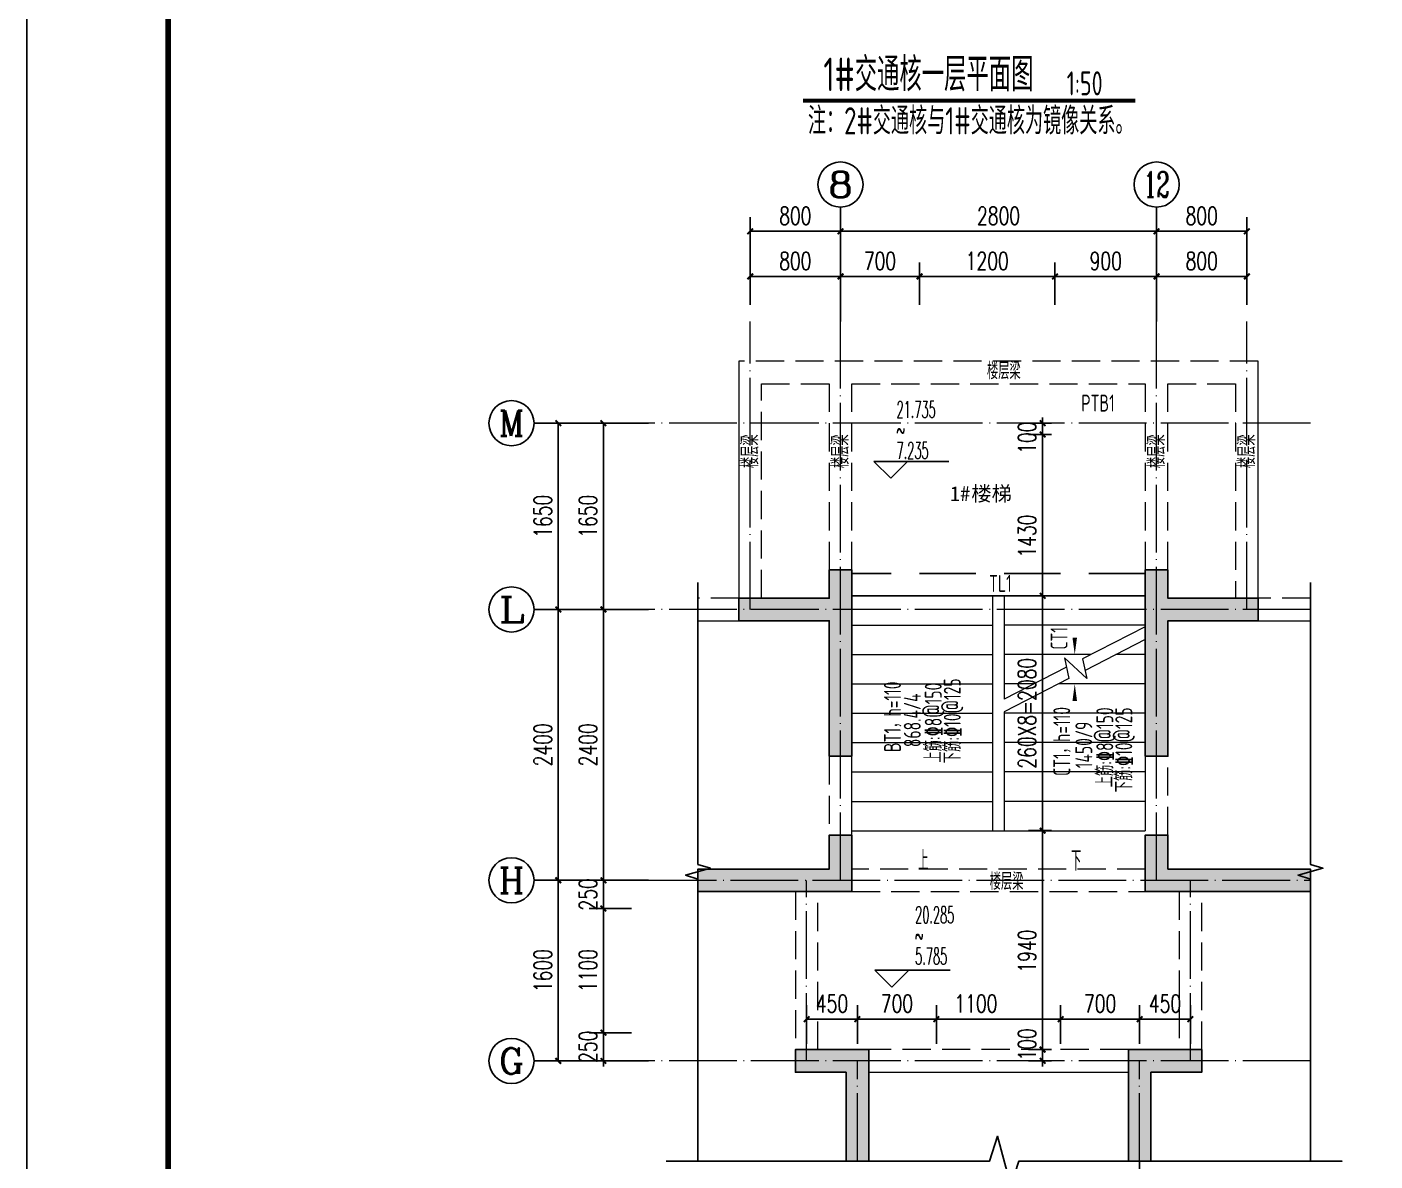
# Model space of a CAD drawing. Extents: x -1712635 to -854203, y -534641 to -21985.
# Drawn here: x -1029288 to -1017346, y -124068 to -114021 of the extents above; entities that cross this region are included whole.
import ezdxf
from ezdxf.enums import TextEntityAlignment as Align

# ---------------------------------------------------------------- set-up
doc = ezdxf.new("R2010")
doc.units = 0
doc.header["$LTSCALE"] = 1000
for name, pattern in [('DASH', [0.35, 0.25, -0.1]), ('DASHED', [0.75, 0.5, -0.25]), ('DOTE', [2.42, 2, -0.2, 0.02, -0.2])]:
    doc.linetypes.add(name, pattern=pattern)
doc.layers.get('0').update_dxf_attribs({"linetype": 'CONTINUOUS'})
doc.layers.get('Defpoints').update_dxf_attribs({"linetype": 'CONTINUOUS'})
for name, color, linetype in [('-TK', 7, 'CONTINUOUS'), ('A-AXIS_TEXT', 7, 'CONTINUOUS'), ('AXIS', 3, 'CONTINUOUS'), ('DIM_ELEV', 3, 'CONTINUOUS'), ('DIM_SYMB', 3, 'CONTINUOUS'), ('PUB_DIM', 3, 'CONTINUOUS'), ('PUB_TEXT', 2, 'CONTINUOUS'), ('S-L主梁线', 4, 'DASH'), ('S-Q墙填充', 252, 'CONTINUOUS'), ('S-Q墙实线', 6, 'CONTINUOUS'), ('S-梁', 4, 'DASHED'), ('S-梁实线', 4, 'CONTINUOUS'), ('TEXT', 2, 'CONTINUOUS'), ('THIN', 7, 'CONTINUOUS'), ('尺寸标注', 86, 'CONTINUOUS')]:
    doc.layers.add(name, color=color, linetype=linetype)
for name, color, linetype, lineweight in [('AXIS_TEXT', 7, 'CONTINUOUS', 20), ('DOTE', 19, 'DOTE', 9), ('STAIR', 2, 'CONTINUOUS', 18)]:
    doc.layers.add(name, color=color, linetype=linetype, lineweight=lineweight)
doc.styles.add('_TCH_AXIS', font='COMPLEX', dxfattribs={"bigfont": 'GBCBIG'})
doc.styles.add('_TCH_DIM', font='SIMPLEX.shx', dxfattribs={"width": 0.7, "bigfont": 'GBCBIG.shx'})
doc.styles.add('_TCH_DIM_T3', font='SIMPLEX', dxfattribs={"width": 0.705882, "bigfont": 'GBCBIG'})
doc.styles.add('COMPLEX', font='COMPLEX')
doc.styles.add('TSSD_REIN', font='tssdeng.shx', dxfattribs={"width": 0.7, "height": 300, "bigfont": 'tssdchn.shx'})
doc.styles.add('黑体', font='simhei.ttf')
doc.dimstyles.new('_TCH_ARCH&&50', dxfattribs={"dimtxt": 157.5, "dimasz": 50, "dimexe": 125, "dimexo": 150, "dimgap": 58.75, "dimtad": 1, "dimdec": 0, "dimzin": 0, "dimdsep": 46, "dimtxsty": '_TCH_DIM_T3', "dimblk": 'ARCHTICK', "dimcen": 0.09, "dimclrt": 7, "dimazin": 0, "dimtfac": 1, "dimtdec": 0, "dimtix": 1, "dimtmove": 2, "dimatfit": 3, "dimldrblk": 'ARCHTICK', "dimfxl": 0, "dimtolj": 1, "dimtzin": 0, "dimarcsym": 0})

# ---------------------------------------------------------------- blocks, each defined once
blk = doc.blocks.new('A1')
blk.add_lwpolyline([(0, 59400), (0, 0), (84100, 0), (84100, 59400)], close=True)
at = {"const_width": 100}
blk.add_lwpolyline([(2500, 58400), (2500, 1000), (83100, 1000), (83100, 58400)], close=True, dxfattribs=at)
blk = doc.blocks.new('_AXISO')
blk.add_circle((0, 0), 0.5)
at = {"layer": 'A-AXIS_TEXT', "style": 'COMPLEX', "width": 1.041667}
blk.add_attdef('A', text='', height=0.56, dxfattribs=at).set_placement((-0.25, -0.28), (0.25, -0.28), align=Align.FIT)
blk = doc.blocks.new('_ArchTick')
at = {"color": 0, "const_width": 0.35}
blk.add_lwpolyline([(-0.5, -0.5), (0.5, 0.5)], dxfattribs=at)
blk = doc.blocks.new('*D1234')
at = {"layer": 'Defpoints', "color": 0}
for p in [(-1022081, -116231), (-1022881, -116631), (-1022081, -116631)]:
    blk.add_point(p, dxfattribs=at)
at = {"layer": '尺寸标注', "color": 0, "lineweight": -2}
for p, q in [((-1022881, -116481), (-1022881, -116106)), ((-1022081, -116481), (-1022081, -116106)), ((-1022881, -116231), (-1022081, -116231))]:
    blk.add_line(p, q, dxfattribs=at)
at = {"layer": '尺寸标注', "color": 0, "lineweight": -2, "xscale": 50, "yscale": 50, "zscale": 50, "rotation": 180}
blk.add_blockref('_ArchTick', (-1022881, -116231), dxfattribs=at)
at = {"layer": '尺寸标注', "color": 0, "lineweight": -2, "xscale": 50, "yscale": 50, "zscale": 50}
blk.add_blockref('_ArchTick', (-1022081, -116231), dxfattribs=at)
at = {"layer": '尺寸标注', "color": 7, "insert": (-1022481, -116094), "char_height": 157.5, "attachment_point": 5, "style": '_TCH_DIM_T3'}
blk.add_mtext('\\A1;800', dxfattribs=at)
blk = doc.blocks.new('*D1235')
at = {"layer": 'Defpoints', "color": 0}
for p in [(-1021381, -116231), (-1022081, -116631), (-1021381, -116631)]:
    blk.add_point(p, dxfattribs=at)
at = {"layer": '尺寸标注', "color": 0, "lineweight": -2}
for p, q in [((-1022081, -116481), (-1022081, -116106)), ((-1021381, -116481), (-1021381, -116106)), ((-1022081, -116231), (-1021381, -116231))]:
    blk.add_line(p, q, dxfattribs=at)
at = {"layer": '尺寸标注', "color": 0, "lineweight": -2, "xscale": 50, "yscale": 50, "zscale": 50, "rotation": 180}
blk.add_blockref('_ArchTick', (-1022081, -116231), dxfattribs=at)
at = {"layer": '尺寸标注', "color": 0, "lineweight": -2, "xscale": 50, "yscale": 50, "zscale": 50}
blk.add_blockref('_ArchTick', (-1021381, -116231), dxfattribs=at)
at = {"layer": '尺寸标注', "color": 7, "insert": (-1021731, -116094), "char_height": 157.5, "attachment_point": 5, "style": '_TCH_DIM_T3'}
blk.add_mtext('\\A1;700', dxfattribs=at)
blk = doc.blocks.new('*D1236')
at = {"layer": 'Defpoints', "color": 0}
for p in [(-1020181, -116231), (-1021381, -116631), (-1020181, -116631)]:
    blk.add_point(p, dxfattribs=at)
at = {"layer": '尺寸标注', "color": 0, "lineweight": -2}
for p, q in [((-1021381, -116481), (-1021381, -116106)), ((-1020181, -116481), (-1020181, -116106)), ((-1021381, -116231), (-1020181, -116231))]:
    blk.add_line(p, q, dxfattribs=at)
at = {"layer": '尺寸标注', "color": 0, "lineweight": -2, "xscale": 50, "yscale": 50, "zscale": 50, "rotation": 180}
blk.add_blockref('_ArchTick', (-1021381, -116231), dxfattribs=at)
at = {"layer": '尺寸标注', "color": 0, "lineweight": -2, "xscale": 50, "yscale": 50, "zscale": 50}
blk.add_blockref('_ArchTick', (-1020181, -116231), dxfattribs=at)
at = {"layer": '尺寸标注', "color": 7, "insert": (-1020781, -116094), "char_height": 157.5, "attachment_point": 5, "style": '_TCH_DIM_T3'}
blk.add_mtext('\\A1;1200', dxfattribs=at)
blk = doc.blocks.new('*D1237')
at = {"layer": 'Defpoints', "color": 0}
for p in [(-1019281, -116231), (-1020181, -116631), (-1019281, -116631)]:
    blk.add_point(p, dxfattribs=at)
at = {"layer": '尺寸标注', "color": 0, "lineweight": -2}
for p, q in [((-1020181, -116481), (-1020181, -116106)), ((-1019281, -116481), (-1019281, -116106)), ((-1020181, -116231), (-1019281, -116231))]:
    blk.add_line(p, q, dxfattribs=at)
at = {"layer": '尺寸标注', "color": 0, "lineweight": -2, "xscale": 50, "yscale": 50, "zscale": 50, "rotation": 180}
blk.add_blockref('_ArchTick', (-1020181, -116231), dxfattribs=at)
at = {"layer": '尺寸标注', "color": 0, "lineweight": -2, "xscale": 50, "yscale": 50, "zscale": 50}
blk.add_blockref('_ArchTick', (-1019281, -116231), dxfattribs=at)
at = {"layer": '尺寸标注', "color": 7, "insert": (-1019731, -116094), "char_height": 157.5, "attachment_point": 5, "style": '_TCH_DIM_T3'}
blk.add_mtext('\\A1;900', dxfattribs=at)
blk = doc.blocks.new('*D1238')
at = {"layer": 'Defpoints', "color": 0}
for p in [(-1018481, -116231), (-1019281, -116631), (-1018481, -116631)]:
    blk.add_point(p, dxfattribs=at)
at = {"layer": '尺寸标注', "color": 0, "lineweight": -2}
for p, q in [((-1019281, -116481), (-1019281, -116106)), ((-1018481, -116481), (-1018481, -116106)), ((-1019281, -116231), (-1018481, -116231))]:
    blk.add_line(p, q, dxfattribs=at)
at = {"layer": '尺寸标注', "color": 0, "lineweight": -2, "xscale": 50, "yscale": 50, "zscale": 50, "rotation": 180}
blk.add_blockref('_ArchTick', (-1019281, -116231), dxfattribs=at)
at = {"layer": '尺寸标注', "color": 0, "lineweight": -2, "xscale": 50, "yscale": 50, "zscale": 50}
blk.add_blockref('_ArchTick', (-1018481, -116231), dxfattribs=at)
at = {"layer": '尺寸标注', "color": 7, "insert": (-1018881, -116094), "char_height": 157.5, "attachment_point": 5, "style": '_TCH_DIM_T3'}
blk.add_mtext('\\A1;800', dxfattribs=at)
blk = doc.blocks.new('*D1239')
at = {"layer": 'Defpoints', "color": 0}
for p in [(-1021931, -122811), (-1022381, -123181), (-1021931, -123181)]:
    blk.add_point(p, dxfattribs=at)
at = {"layer": 'PUB_DIM', "color": 0, "lineweight": -2}
for p, q in [((-1022381, -123031), (-1022381, -122686)), ((-1021931, -123031), (-1021931, -122686)), ((-1022381, -122811), (-1021931, -122811))]:
    blk.add_line(p, q, dxfattribs=at)
at = {"layer": 'PUB_DIM', "color": 0, "lineweight": -2, "xscale": 50, "yscale": 50, "zscale": 50, "rotation": 180}
blk.add_blockref('_ArchTick', (-1022381, -122811), dxfattribs=at)
at = {"layer": 'PUB_DIM', "color": 0, "lineweight": -2, "xscale": 50, "yscale": 50, "zscale": 50}
blk.add_blockref('_ArchTick', (-1021931, -122811), dxfattribs=at)
at = {"layer": 'PUB_DIM', "color": 7, "insert": (-1022156, -122673), "char_height": 157.5, "attachment_point": 5, "style": '_TCH_DIM_T3'}
blk.add_mtext('\\A1;450', dxfattribs=at)
blk = doc.blocks.new('*D1240')
at = {"layer": 'Defpoints', "color": 0}
for p in [(-1021231, -122811), (-1021931, -123181), (-1021231, -123181)]:
    blk.add_point(p, dxfattribs=at)
at = {"layer": 'PUB_DIM', "color": 0, "lineweight": -2}
for p, q in [((-1021931, -123031), (-1021931, -122686)), ((-1021231, -123031), (-1021231, -122686)), ((-1021931, -122811), (-1021231, -122811))]:
    blk.add_line(p, q, dxfattribs=at)
at = {"layer": 'PUB_DIM', "color": 0, "lineweight": -2, "xscale": 50, "yscale": 50, "zscale": 50, "rotation": 180}
blk.add_blockref('_ArchTick', (-1021931, -122811), dxfattribs=at)
at = {"layer": 'PUB_DIM', "color": 0, "lineweight": -2, "xscale": 50, "yscale": 50, "zscale": 50}
blk.add_blockref('_ArchTick', (-1021231, -122811), dxfattribs=at)
at = {"layer": 'PUB_DIM', "color": 7, "insert": (-1021581, -122673), "char_height": 157.5, "attachment_point": 5, "style": '_TCH_DIM_T3'}
blk.add_mtext('\\A1;700', dxfattribs=at)
blk = doc.blocks.new('*D1241')
at = {"layer": 'Defpoints', "color": 0}
for p in [(-1020131, -122811), (-1021231, -123181), (-1020131, -123181)]:
    blk.add_point(p, dxfattribs=at)
at = {"layer": 'PUB_DIM', "color": 0, "lineweight": -2}
for p, q in [((-1021231, -123031), (-1021231, -122686)), ((-1020131, -123031), (-1020131, -122686)), ((-1021231, -122811), (-1020131, -122811))]:
    blk.add_line(p, q, dxfattribs=at)
at = {"layer": 'PUB_DIM', "color": 0, "lineweight": -2, "xscale": 50, "yscale": 50, "zscale": 50, "rotation": 180}
blk.add_blockref('_ArchTick', (-1021231, -122811), dxfattribs=at)
at = {"layer": 'PUB_DIM', "color": 0, "lineweight": -2, "xscale": 50, "yscale": 50, "zscale": 50}
blk.add_blockref('_ArchTick', (-1020131, -122811), dxfattribs=at)
at = {"layer": 'PUB_DIM', "color": 7, "insert": (-1020881, -122673), "char_height": 157.5, "attachment_point": 5, "style": '_TCH_DIM_T3'}
blk.add_mtext('\\A1;1100', dxfattribs=at)
blk = doc.blocks.new('*D1242')
at = {"layer": 'Defpoints', "color": 0}
for p in [(-1019431, -122811), (-1020131, -123181), (-1019431, -123181)]:
    blk.add_point(p, dxfattribs=at)
at = {"layer": 'PUB_DIM', "color": 0, "lineweight": -2}
for p, q in [((-1020131, -123031), (-1020131, -122686)), ((-1019431, -123031), (-1019431, -122686)), ((-1020131, -122811), (-1019431, -122811))]:
    blk.add_line(p, q, dxfattribs=at)
at = {"layer": 'PUB_DIM', "color": 0, "lineweight": -2, "xscale": 50, "yscale": 50, "zscale": 50, "rotation": 180}
blk.add_blockref('_ArchTick', (-1020131, -122811), dxfattribs=at)
at = {"layer": 'PUB_DIM', "color": 0, "lineweight": -2, "xscale": 50, "yscale": 50, "zscale": 50}
blk.add_blockref('_ArchTick', (-1019431, -122811), dxfattribs=at)
at = {"layer": 'PUB_DIM', "color": 7, "insert": (-1019781, -122673), "char_height": 157.5, "attachment_point": 5, "style": '_TCH_DIM_T3'}
blk.add_mtext('\\A1;700', dxfattribs=at)
blk = doc.blocks.new('*D1243')
at = {"layer": 'Defpoints', "color": 0}
for p in [(-1018981, -122811), (-1019431, -123181), (-1018981, -123181)]:
    blk.add_point(p, dxfattribs=at)
at = {"layer": 'PUB_DIM', "color": 0, "lineweight": -2}
for p, q in [((-1019431, -123031), (-1019431, -122686)), ((-1018981, -123031), (-1018981, -122686)), ((-1019431, -122811), (-1018981, -122811))]:
    blk.add_line(p, q, dxfattribs=at)
at = {"layer": 'PUB_DIM', "color": 0, "lineweight": -2, "xscale": 50, "yscale": 50, "zscale": 50, "rotation": 180}
blk.add_blockref('_ArchTick', (-1019431, -122811), dxfattribs=at)
at = {"layer": 'PUB_DIM', "color": 0, "lineweight": -2, "xscale": 50, "yscale": 50, "zscale": 50}
blk.add_blockref('_ArchTick', (-1018981, -122811), dxfattribs=at)
at = {"layer": 'PUB_DIM', "color": 7, "insert": (-1019206, -122673), "char_height": 157.5, "attachment_point": 5, "style": '_TCH_DIM_T3'}
blk.add_mtext('\\A1;450', dxfattribs=at)
blk = doc.blocks.new('*D1244')
at = {"layer": 'Defpoints', "color": 0}
for p in [(-1020290, -117531), (-1020062, -117531), (-1020062, -117631)]:
    blk.add_point(p, dxfattribs=at)
at = {"layer": '尺寸标注', "color": 0, "lineweight": -2}
for p, q in [((-1020290, -117531), (-1020290, -117481)), ((-1020212, -117531), (-1020415, -117531)), ((-1020290, -117631), (-1020290, -117531)), ((-1020212, -117631), (-1020415, -117631)), ((-1020290, -117631), (-1020290, -117681))]:
    blk.add_line(p, q, dxfattribs=at)
at = {"layer": '尺寸标注', "color": 0, "lineweight": -2, "xscale": 50, "yscale": 50, "zscale": 50}
for p, rotation in [((-1020290, -117531), 270), ((-1020290, -117631), 90)]:
    blk.add_blockref('_ArchTick', p, dxfattribs=dict(at, rotation=rotation))
at = {"layer": '尺寸标注', "color": 7, "insert": (-1020428, -117660), "char_height": 157.5, "attachment_point": 5, "rotation": 90, "style": '_TCH_DIM_T3'}
blk.add_mtext('\\A1;100', dxfattribs=at)
blk = doc.blocks.new('*D1245')
at = {"layer": 'Defpoints', "color": 0}
for p in [(-1020290, -117631), (-1020062, -117631), (-1020062, -119061)]:
    blk.add_point(p, dxfattribs=at)
at = {"layer": '尺寸标注', "color": 0, "lineweight": -2}
for p, q in [((-1020212, -117631), (-1020415, -117631)), ((-1020290, -119061), (-1020290, -117631)), ((-1020212, -119061), (-1020415, -119061))]:
    blk.add_line(p, q, dxfattribs=at)
at = {"layer": '尺寸标注', "color": 0, "lineweight": -2, "xscale": 50, "yscale": 50, "zscale": 50}
for p, rotation in [((-1020290, -117631), 90), ((-1020290, -119061), 270)]:
    blk.add_blockref('_ArchTick', p, dxfattribs=dict(at, rotation=rotation))
at = {"layer": '尺寸标注', "color": 7, "insert": (-1020428, -118531), "char_height": 157.5, "attachment_point": 5, "rotation": 90, "style": '_TCH_DIM_T3'}
blk.add_mtext('\\A1;1430', dxfattribs=at)
blk = doc.blocks.new('*D1246')
at = {"layer": 'Defpoints', "color": 0}
for p in [(-1020290, -119061), (-1020062, -119061), (-1020062, -121141)]:
    blk.add_point(p, dxfattribs=at)
at = {"layer": '尺寸标注', "color": 0, "lineweight": -2}
for p, q in [((-1020212, -119061), (-1020415, -119061)), ((-1020290, -121141), (-1020290, -119061)), ((-1020212, -121141), (-1020415, -121141))]:
    blk.add_line(p, q, dxfattribs=at)
at = {"layer": '尺寸标注', "color": 0, "lineweight": -2, "xscale": 50, "yscale": 50, "zscale": 50}
for p, rotation in [((-1020290, -119061), 90), ((-1020290, -121141), 270)]:
    blk.add_blockref('_ArchTick', p, dxfattribs=dict(at, rotation=rotation))
at = {"layer": '尺寸标注', "color": 7, "insert": (-1020428, -120101), "char_height": 157.5, "attachment_point": 5, "rotation": 90, "style": '_TCH_DIM_T3'}
blk.add_mtext('\\A1;260X8=2080', dxfattribs=at)
blk = doc.blocks.new('*D1247')
at = {"layer": 'Defpoints', "color": 0}
for p in [(-1020290, -121141), (-1020062, -121141), (-1020062, -123081)]:
    blk.add_point(p, dxfattribs=at)
at = {"layer": '尺寸标注', "color": 0, "lineweight": -2}
for p, q in [((-1020212, -121141), (-1020415, -121141)), ((-1020290, -123081), (-1020290, -121141)), ((-1020212, -123081), (-1020415, -123081))]:
    blk.add_line(p, q, dxfattribs=at)
at = {"layer": '尺寸标注', "color": 0, "lineweight": -2, "xscale": 50, "yscale": 50, "zscale": 50}
for p, rotation in [((-1020290, -121141), 90), ((-1020290, -123081), 270)]:
    blk.add_blockref('_ArchTick', p, dxfattribs=dict(at, rotation=rotation))
at = {"layer": '尺寸标注', "color": 7, "insert": (-1020428, -122208), "char_height": 157.5, "attachment_point": 5, "rotation": 90, "style": '_TCH_DIM_T3'}
blk.add_mtext('\\A1;1940', dxfattribs=at)
blk = doc.blocks.new('*D1248')
at = {"layer": 'Defpoints', "color": 0}
for p in [(-1020290, -123081), (-1020062, -123081), (-1020062, -123181)]:
    blk.add_point(p, dxfattribs=at)
at = {"layer": '尺寸标注', "color": 0, "lineweight": -2}
for p, q in [((-1020212, -123081), (-1020415, -123081)), ((-1020290, -123081), (-1020290, -123031)), ((-1020290, -123181), (-1020290, -123081)), ((-1020212, -123181), (-1020415, -123181)), ((-1020290, -123181), (-1020290, -123231))]:
    blk.add_line(p, q, dxfattribs=at)
at = {"layer": '尺寸标注', "color": 0, "lineweight": -2, "xscale": 50, "yscale": 50, "zscale": 50}
for p, rotation in [((-1020290, -123081), 270), ((-1020290, -123181), 90)]:
    blk.add_blockref('_ArchTick', p, dxfattribs=dict(at, rotation=rotation))
at = {"layer": '尺寸标注', "color": 7, "insert": (-1020428, -123035), "char_height": 157.5, "attachment_point": 5, "rotation": 90, "style": '_TCH_DIM_T3'}
blk.add_mtext('\\A1;100', dxfattribs=at)
blk = doc.blocks.new('*D1249')
at = {"layer": 'Defpoints', "color": 0}
for p in [(-1022081, -115831), (-1022881, -116631), (-1022081, -116631)]:
    blk.add_point(p, dxfattribs=at)
at = {"layer": 'PUB_DIM', "color": 0, "lineweight": -2}
for p, q in [((-1022881, -116481), (-1022881, -115706)), ((-1022081, -116481), (-1022081, -115706)), ((-1022881, -115831), (-1022081, -115831))]:
    blk.add_line(p, q, dxfattribs=at)
at = {"layer": 'PUB_DIM', "color": 0, "lineweight": -2, "xscale": 50, "yscale": 50, "zscale": 50, "rotation": 180}
blk.add_blockref('_ArchTick', (-1022881, -115831), dxfattribs=at)
at = {"layer": 'PUB_DIM', "color": 0, "lineweight": -2, "xscale": 50, "yscale": 50, "zscale": 50}
blk.add_blockref('_ArchTick', (-1022081, -115831), dxfattribs=at)
at = {"layer": 'PUB_DIM', "color": 7, "insert": (-1022481, -115694), "char_height": 157.5, "attachment_point": 5, "style": '_TCH_DIM_T3'}
blk.add_mtext('\\A1;800', dxfattribs=at)
blk = doc.blocks.new('*D1250')
at = {"layer": 'Defpoints', "color": 0}
for p in [(-1019281, -115831), (-1022081, -116631), (-1019281, -116631)]:
    blk.add_point(p, dxfattribs=at)
at = {"layer": 'PUB_DIM', "color": 0, "lineweight": -2}
for p, q in [((-1022081, -116481), (-1022081, -115706)), ((-1019281, -116481), (-1019281, -115706)), ((-1022081, -115831), (-1019281, -115831))]:
    blk.add_line(p, q, dxfattribs=at)
at = {"layer": 'PUB_DIM', "color": 0, "lineweight": -2, "xscale": 50, "yscale": 50, "zscale": 50, "rotation": 180}
blk.add_blockref('_ArchTick', (-1022081, -115831), dxfattribs=at)
at = {"layer": 'PUB_DIM', "color": 0, "lineweight": -2, "xscale": 50, "yscale": 50, "zscale": 50}
blk.add_blockref('_ArchTick', (-1019281, -115831), dxfattribs=at)
at = {"layer": 'PUB_DIM', "color": 7, "insert": (-1020681, -115694), "char_height": 157.5, "attachment_point": 5, "style": '_TCH_DIM_T3'}
blk.add_mtext('\\A1;2800', dxfattribs=at)
blk = doc.blocks.new('*D1251')
at = {"layer": 'Defpoints', "color": 0}
for p in [(-1018481, -115831), (-1019281, -116631), (-1018481, -116631)]:
    blk.add_point(p, dxfattribs=at)
at = {"layer": 'PUB_DIM', "color": 0, "lineweight": -2}
for p, q in [((-1019281, -116481), (-1019281, -115706)), ((-1018481, -116481), (-1018481, -115706)), ((-1019281, -115831), (-1018481, -115831))]:
    blk.add_line(p, q, dxfattribs=at)
at = {"layer": 'PUB_DIM', "color": 0, "lineweight": -2, "xscale": 50, "yscale": 50, "zscale": 50, "rotation": 180}
blk.add_blockref('_ArchTick', (-1019281, -115831), dxfattribs=at)
at = {"layer": 'PUB_DIM', "color": 0, "lineweight": -2, "xscale": 50, "yscale": 50, "zscale": 50}
blk.add_blockref('_ArchTick', (-1018481, -115831), dxfattribs=at)
at = {"layer": 'PUB_DIM', "color": 7, "insert": (-1018881, -115694), "char_height": 157.5, "attachment_point": 5, "style": '_TCH_DIM_T3'}
blk.add_mtext('\\A1;800', dxfattribs=at)
blk = doc.blocks.new('*D1252')
at = {"layer": 'Defpoints', "color": 0}
for p in [(-1024181, -122931), (-1023781, -122931), (-1023781, -123181)]:
    blk.add_point(p, dxfattribs=at)
at = {"layer": '尺寸标注', "color": 0, "lineweight": -2}
for p, q in [((-1024181, -122931), (-1024181, -122881)), ((-1023931, -122931), (-1024306, -122931)), ((-1024181, -123181), (-1024181, -122931)), ((-1023931, -123181), (-1024306, -123181)), ((-1024181, -123181), (-1024181, -123231))]:
    blk.add_line(p, q, dxfattribs=at)
at = {"layer": '尺寸标注', "color": 0, "lineweight": -2, "xscale": 50, "yscale": 50, "zscale": 50}
for p, rotation in [((-1024181, -122931), 270), ((-1024181, -123181), 90)]:
    blk.add_blockref('_ArchTick', p, dxfattribs=dict(at, rotation=rotation))
at = {"layer": '尺寸标注', "color": 7, "insert": (-1024318, -123056), "char_height": 157.5, "attachment_point": 5, "rotation": 90, "style": '_TCH_DIM_T3'}
blk.add_mtext('\\A1;250', dxfattribs=at)
blk = doc.blocks.new('*D1253')
at = {"layer": 'Defpoints', "color": 0}
for p in [(-1024181, -121831), (-1023781, -121831), (-1023781, -122931)]:
    blk.add_point(p, dxfattribs=at)
at = {"layer": '尺寸标注', "color": 0, "lineweight": -2}
for p, q in [((-1023931, -121831), (-1024306, -121831)), ((-1024181, -122931), (-1024181, -121831)), ((-1023931, -122931), (-1024306, -122931))]:
    blk.add_line(p, q, dxfattribs=at)
at = {"layer": '尺寸标注', "color": 0, "lineweight": -2, "xscale": 50, "yscale": 50, "zscale": 50}
for p, rotation in [((-1024181, -121831), 90), ((-1024181, -122931), 270)]:
    blk.add_blockref('_ArchTick', p, dxfattribs=dict(at, rotation=rotation))
at = {"layer": '尺寸标注', "color": 7, "insert": (-1024318, -122381), "char_height": 157.5, "attachment_point": 5, "rotation": 90, "style": '_TCH_DIM_T3'}
blk.add_mtext('\\A1;1100', dxfattribs=at)
blk = doc.blocks.new('*D1254')
at = {"layer": 'Defpoints', "color": 0}
for p in [(-1024181, -121581), (-1023781, -121581), (-1023781, -121831)]:
    blk.add_point(p, dxfattribs=at)
at = {"layer": '尺寸标注', "color": 0, "lineweight": -2}
for p, q in [((-1024181, -121581), (-1024181, -121531)), ((-1023931, -121581), (-1024306, -121581)), ((-1024181, -121831), (-1024181, -121581)), ((-1023931, -121831), (-1024306, -121831)), ((-1024181, -121831), (-1024181, -121881))]:
    blk.add_line(p, q, dxfattribs=at)
at = {"layer": '尺寸标注', "color": 0, "lineweight": -2, "xscale": 50, "yscale": 50, "zscale": 50}
for p, rotation in [((-1024181, -121581), 270), ((-1024181, -121831), 90)]:
    blk.add_blockref('_ArchTick', p, dxfattribs=dict(at, rotation=rotation))
at = {"layer": '尺寸标注', "color": 7, "insert": (-1024318, -121706), "char_height": 157.5, "attachment_point": 5, "rotation": 90, "style": '_TCH_DIM_T3'}
blk.add_mtext('\\A1;250', dxfattribs=at)
blk = doc.blocks.new('*D1255')
at = {"layer": 'Defpoints', "color": 0}
for p in [(-1024181, -119181), (-1023781, -119181), (-1023781, -121581)]:
    blk.add_point(p, dxfattribs=at)
at = {"layer": '尺寸标注', "color": 0, "lineweight": -2}
for p, q in [((-1023931, -119181), (-1024306, -119181)), ((-1024181, -121581), (-1024181, -119181)), ((-1023931, -121581), (-1024306, -121581))]:
    blk.add_line(p, q, dxfattribs=at)
at = {"layer": '尺寸标注', "color": 0, "lineweight": -2, "xscale": 50, "yscale": 50, "zscale": 50}
for p, rotation in [((-1024181, -119181), 90), ((-1024181, -121581), 270)]:
    blk.add_blockref('_ArchTick', p, dxfattribs=dict(at, rotation=rotation))
at = {"layer": '尺寸标注', "color": 7, "insert": (-1024318, -120381), "char_height": 157.5, "attachment_point": 5, "rotation": 90, "style": '_TCH_DIM_T3'}
blk.add_mtext('\\A1;2400', dxfattribs=at)
blk = doc.blocks.new('*D1256')
at = {"layer": 'Defpoints', "color": 0}
for p in [(-1024181, -117531), (-1023781, -117531), (-1023781, -119181)]:
    blk.add_point(p, dxfattribs=at)
at = {"layer": '尺寸标注', "color": 0, "lineweight": -2}
for p, q in [((-1023931, -117531), (-1024306, -117531)), ((-1024181, -119181), (-1024181, -117531)), ((-1023931, -119181), (-1024306, -119181))]:
    blk.add_line(p, q, dxfattribs=at)
at = {"layer": '尺寸标注', "color": 0, "lineweight": -2, "xscale": 50, "yscale": 50, "zscale": 50}
for p, rotation in [((-1024181, -117531), 90), ((-1024181, -119181), 270)]:
    blk.add_blockref('_ArchTick', p, dxfattribs=dict(at, rotation=rotation))
at = {"layer": '尺寸标注', "color": 7, "insert": (-1024318, -118356), "char_height": 157.5, "attachment_point": 5, "rotation": 90, "style": '_TCH_DIM_T3'}
blk.add_mtext('\\A1;1650', dxfattribs=at)
blk = doc.blocks.new('*D1257')
at = {"layer": 'Defpoints', "color": 0}
for p in [(-1024581, -121581), (-1023781, -121581), (-1023781, -123181)]:
    blk.add_point(p, dxfattribs=at)
at = {"layer": 'PUB_DIM', "color": 0, "lineweight": -2}
for p, q in [((-1023931, -121581), (-1024706, -121581)), ((-1024581, -123181), (-1024581, -121581)), ((-1023931, -123181), (-1024706, -123181))]:
    blk.add_line(p, q, dxfattribs=at)
at = {"layer": 'PUB_DIM', "color": 0, "lineweight": -2, "xscale": 50, "yscale": 50, "zscale": 50}
for p, rotation in [((-1024581, -121581), 90), ((-1024581, -123181), 270)]:
    blk.add_blockref('_ArchTick', p, dxfattribs=dict(at, rotation=rotation))
at = {"layer": 'PUB_DIM', "color": 7, "insert": (-1024718, -122381), "char_height": 157.5, "attachment_point": 5, "rotation": 90, "style": '_TCH_DIM_T3'}
blk.add_mtext('\\A1;1600', dxfattribs=at)
blk = doc.blocks.new('*D1258')
at = {"layer": 'Defpoints', "color": 0}
for p in [(-1024581, -119181), (-1023781, -119181), (-1023781, -121581)]:
    blk.add_point(p, dxfattribs=at)
at = {"layer": 'PUB_DIM', "color": 0, "lineweight": -2}
for p, q in [((-1023931, -119181), (-1024706, -119181)), ((-1024581, -121581), (-1024581, -119181)), ((-1023931, -121581), (-1024706, -121581))]:
    blk.add_line(p, q, dxfattribs=at)
at = {"layer": 'PUB_DIM', "color": 0, "lineweight": -2, "xscale": 50, "yscale": 50, "zscale": 50}
for p, rotation in [((-1024581, -119181), 90), ((-1024581, -121581), 270)]:
    blk.add_blockref('_ArchTick', p, dxfattribs=dict(at, rotation=rotation))
at = {"layer": 'PUB_DIM', "color": 7, "insert": (-1024718, -120381), "char_height": 157.5, "attachment_point": 5, "rotation": 90, "style": '_TCH_DIM_T3'}
blk.add_mtext('\\A1;2400', dxfattribs=at)
blk = doc.blocks.new('*D1259')
at = {"layer": 'Defpoints', "color": 0}
for p in [(-1024581, -117531), (-1023781, -117531), (-1023781, -119181)]:
    blk.add_point(p, dxfattribs=at)
at = {"layer": 'PUB_DIM', "color": 0, "lineweight": -2}
for p, q in [((-1023931, -117531), (-1024706, -117531)), ((-1024581, -119181), (-1024581, -117531)), ((-1023931, -119181), (-1024706, -119181))]:
    blk.add_line(p, q, dxfattribs=at)
at = {"layer": 'PUB_DIM', "color": 0, "lineweight": -2, "xscale": 50, "yscale": 50, "zscale": 50}
for p, rotation in [((-1024581, -117531), 90), ((-1024581, -119181), 270)]:
    blk.add_blockref('_ArchTick', p, dxfattribs=dict(at, rotation=rotation))
at = {"layer": 'PUB_DIM', "color": 7, "insert": (-1024718, -118356), "char_height": 157.5, "attachment_point": 5, "rotation": 90, "style": '_TCH_DIM_T3'}
blk.add_mtext('\\A1;1650', dxfattribs=at)
blk = doc.blocks.new('*D1260')
at = {"layer": 'Defpoints', "color": 0}
for p in [(-1021931, -124068), (-1020681, -124068), (-1020681, -124868)]:
    blk.add_point(p, dxfattribs=at)
at = {"layer": 'PUB_DIM', "color": 0, "lineweight": -2}
for p, q in [((-1021931, -124218), (-1021931, -124993)), ((-1020681, -124218), (-1020681, -124993)), ((-1021931, -124868), (-1020681, -124868))]:
    blk.add_line(p, q, dxfattribs=at)
at = {"layer": 'PUB_DIM', "color": 0, "lineweight": -2, "xscale": 50, "yscale": 50, "zscale": 50, "rotation": 180}
blk.add_blockref('_ArchTick', (-1021931, -124868), dxfattribs=at)
at = {"layer": 'PUB_DIM', "color": 0, "lineweight": -2, "xscale": 50, "yscale": 50, "zscale": 50}
blk.add_blockref('_ArchTick', (-1020681, -124868), dxfattribs=at)
at = {"layer": 'PUB_DIM', "color": 7, "insert": (-1021306, -124731), "char_height": 157.5, "attachment_point": 5, "style": '_TCH_DIM_T3'}
blk.add_mtext('\\A1;1250', dxfattribs=at)
blk = doc.blocks.new('*D1261')
at = {"layer": 'Defpoints', "color": 0}
for p in [(-1020681, -124068), (-1019431, -124068), (-1019431, -124868)]:
    blk.add_point(p, dxfattribs=at)
at = {"layer": 'PUB_DIM', "color": 0, "lineweight": -2}
for p, q in [((-1020681, -124218), (-1020681, -124993)), ((-1019431, -124218), (-1019431, -124993)), ((-1020681, -124868), (-1019431, -124868))]:
    blk.add_line(p, q, dxfattribs=at)
at = {"layer": 'PUB_DIM', "color": 0, "lineweight": -2, "xscale": 50, "yscale": 50, "zscale": 50, "rotation": 180}
blk.add_blockref('_ArchTick', (-1020681, -124868), dxfattribs=at)
at = {"layer": 'PUB_DIM', "color": 0, "lineweight": -2, "xscale": 50, "yscale": 50, "zscale": 50}
blk.add_blockref('_ArchTick', (-1019431, -124868), dxfattribs=at)
at = {"layer": 'PUB_DIM', "color": 7, "insert": (-1020056, -124731), "char_height": 157.5, "attachment_point": 5, "style": '_TCH_DIM_T3'}
blk.add_mtext('\\A1;1250', dxfattribs=at)

msp = doc.modelspace()

# ---------------------------------------------------------------- hatches: boundary and pattern name
at = {"layer": 'S-Q墙填充'}
h = msp.add_hatch(color=252, dxfattribs=at)
h.dxf.hatch_style = 1
h.paths.add_polyline_path([(-1021980.76, -119181.28), (-1021980.76, -118831.28), (-1022180.76, -118831.28), (-1022180.76, -119081.28), (-1022980.88, -119081.28), (-1022980.88, -119281.28), (-1022180.76, -119281.28), (-1022180.76, -120481.28), (-1021980.76, -120481.28)])
h = msp.add_hatch(color=252, dxfattribs=at)
h.dxf.hatch_style = 1
h.paths.add_polyline_path([(-1019380.76, -119181.28), (-1019380.76, -120481.28), (-1019180.76, -120481.28), (-1019180.76, -119281.28), (-1018381.15, -119281.28), (-1018381.15, -119081.28), (-1019180.76, -119081.28), (-1019180.76, -118831.28), (-1019380.76, -118831.28)])
h = msp.add_hatch(color=252, dxfattribs=at)
h.dxf.hatch_style = 1
h.paths.add_polyline_path([(-1021980.76, -121681.01), (-1021980.76, -121181.01), (-1022180.76, -121181.01), (-1022180.76, -121481.01), (-1022380.82, -121481.01), (-1023343.9, -121481.01), (-1023343.9, -121681.01), (-1022380.82, -121681.01)])
h = msp.add_hatch(color=252, dxfattribs=at)
h.dxf.hatch_style = 1
h.paths.add_polyline_path([(-1019180.76, -121481.01), (-1019180.76, -121181.01), (-1019380.76, -121181.01), (-1019380.76, -121681.01), (-1018980.88, -121681.01), (-1017917.87, -121681.01), (-1017917.87, -121481.01), (-1018980.88, -121481.01)])
h = msp.add_hatch(color=252, dxfattribs=at)
h.dxf.hatch_style = 1
h.paths.add_polyline_path([(-1022030.76, -124068.17), (-1021830.76, -124068.17), (-1021830.76, -123081.28), (-1022480.82, -123081.28), (-1022480.82, -123281.28), (-1022030.76, -123281.28)])
h = msp.add_hatch(color=252, dxfattribs=at)
h.dxf.hatch_style = 1
h.paths.add_polyline_path([(-1019530.76, -124068.17), (-1019330.76, -124068.17), (-1019330.76, -123281.28), (-1018880.88, -123281.28), (-1018880.88, -123081.28), (-1019530.76, -123081.28)])

# ---------------------------------------------------------------- linework, layer by layer
at = {"layer": 'AXIS'}
for p, q in [((-1022080.76, -116631.28), (-1022080.76, -115616.68)), ((-1019280.76, -116631.28), (-1019280.76, -115616.68)), ((-1023780.76, -117531.28), (-1024795.36, -117531.28)), ((-1023780.76, -119181.28), (-1024795.36, -119181.28)), ((-1023780.76, -121581.01), (-1024795.36, -121581.01)), ((-1023780.76, -123181.28), (-1024795.36, -123181.28)), ((-1019430.76, -124068.17), (-1019430.76, -125082.78))]:
    msp.add_line(p, q, dxfattribs=at)
at = {"layer": 'DIM_ELEV', "color": 6}
for p, q in [((-1021635.97, -118019), (-1021785.97, -117869)), ((-1021785.97, -117869), (-1021121.05, -117869)), ((-1021635.97, -118019), (-1021485.97, -117869)), ((-1021625.28, -122526.8), (-1021775.28, -122376.8)), ((-1021775.28, -122376.8), (-1021110.36, -122376.8)), ((-1021625.28, -122526.8), (-1021475.28, -122376.8))]:
    msp.add_line(p, q, dxfattribs=at)
at = {"layer": 'DIM_SYMB', "const_width": 35}
msp.add_lwpolyline([(-1022412.57, -114674.78), (-1019467.83, -114674.78)], dxfattribs=at)
at = {"layer": 'DIM_SYMB'}
for points in [[(-1021355.76, -121271.28, 0, 0, 0), (-1021355.76, -118346.28, 0, 0, 0), (-1020005.76, -118346.28, 0, 0, 0), (-1020005.76, -119581.28, 0, 40, 0), (-1020005.76, -119431.28, 0, 0, 0)], [(-1020005.76, -121271.28, 0, 0, 0), (-1020005.76, -119841.28, 0, 40, 0), (-1020005.76, -119991.28, 0, 0, 0)]]:
    msp.add_lwpolyline(points, format="xyseb", dxfattribs=at)
at = {"layer": 'DOTE', "linetype": 'DOTE', "ltscale": 0.3}
for p, q in [((-1022880.76, -119181.28), (-1022880.76, -116631.28)), ((-1022080.76, -121581.01), (-1022080.76, -116631.28)), ((-1019280.76, -121581.01), (-1019280.76, -116631.28)), ((-1018480.76, -119181.28), (-1018480.76, -116631.28)), ((-1017917.87, -117531.28), (-1023780.76, -117531.28)), ((-1017917.87, -119181.28), (-1023780.76, -119181.28)), ((-1023780.76, -121581.01), (-1017917.87, -121581.01)), ((-1022380.76, -123181.28), (-1022380.76, -121581.28)), ((-1018980.76, -123181.28), (-1018980.76, -121581.28)), ((-1017917.87, -123181.28), (-1023780.76, -123181.28)), ((-1021930.76, -124068.17), (-1021930.76, -123181.28)), ((-1019430.76, -124068.17), (-1019430.76, -123181.28))]:
    msp.add_line(p, q, dxfattribs=at)
at = {"layer": 'S-L主梁线', "linetype": 'ByBlock', "lineweight": 18}
for p, q in [((-1022981.26, -116981.15), (-1022980.88, -119081.28)), ((-1018381.15, -119081.28), (-1018380.93, -116981.15)), ((-1023343.9, -119281.28), (-1022980.88, -119281.28)), ((-1018381.15, -119281.28), (-1017917.87, -119281.28)), ((-1021830.76, -123281.28), (-1019530.76, -123281.28))]:
    msp.add_line(p, q, dxfattribs=at)
at = {"layer": 'S-L主梁线', "linetype": 'DASH', "lineweight": 18}
for p, q in [((-1018380.93, -116981.15), (-1022981.26, -116981.15)), ((-1022781.23, -117181.24), (-1022180.76, -117181.16)), ((-1022780.9, -119081.28), (-1022781.11, -117181.24)), ((-1022180.82, -117181.16), (-1022180.76, -118831.28)), ((-1021980.76, -118831.28), (-1021980.82, -117181.15)), ((-1021980.76, -117181.15), (-1019381.42, -117181.15)), ((-1019381.42, -117181.15), (-1019380.79, -118831.28)), ((-1019180.76, -118831.28), (-1019181.6, -117181.15)), ((-1019181.42, -117181.15), (-1018580.95, -117181.15)), ((-1018581.16, -117181.15), (-1018581.14, -119081.28)), ((-1022980.88, -119081.28), (-1023343.9, -119081.28)), ((-1017917.87, -119081.28), (-1018381.15, -119081.28)), ((-1022180.76, -120481.28), (-1022180.76, -121181.01)), ((-1021980.76, -121181.01), (-1021980.76, -120481.28)), ((-1019380.76, -120481.28), (-1019380.76, -121181.01)), ((-1019180.76, -121181.01), (-1019180.76, -120481.28)), ((-1019380.76, -121481.01), (-1021980.76, -121481.01)), ((-1022480.82, -121681.01), (-1022480.82, -123081.28)), ((-1022280.82, -123081.28), (-1022280.82, -121681.01)), ((-1021980.76, -121681.01), (-1019380.76, -121681.01)), ((-1019080.88, -121681.01), (-1019080.88, -123081.28)), ((-1018880.88, -123081.28), (-1018880.88, -121681.01)), ((-1019530.76, -123081.28), (-1021830.76, -123081.28))]:
    msp.add_line(p, q, dxfattribs=at)
at = {"layer": 'S-Q墙实线'}
for points in [[(-1021980.76, -119181.28), (-1021980.76, -118831.28), (-1022180.76, -118831.28), (-1022180.76, -119081.28), (-1022980.88, -119081.28), (-1022980.88, -119281.28), (-1022180.76, -119281.28), (-1022180.76, -120481.28), (-1021980.76, -120481.28), (-1021980.76, -119181.28)], [(-1021830.76, -124068.17), (-1021830.76, -123781.28), (-1021830.76, -123081.28), (-1022480.82, -123081.28), (-1022480.82, -123281.28), (-1022030.76, -123281.28), (-1022030.76, -123781.28), (-1022030.76, -124068.17)], [(-1019330.76, -124068.17), (-1019330.76, -123781.28), (-1019330.76, -123281.28), (-1018880.88, -123281.28), (-1018880.88, -123081.28), (-1019530.76, -123081.28), (-1019530.76, -123781.28), (-1019530.76, -124068.17)]]:
    msp.add_lwpolyline(points, dxfattribs=at)
for points in [[(-1019380.76, -119181.28), (-1019380.76, -120481.28), (-1019180.76, -120481.28), (-1019180.76, -119281.28), (-1018381.15, -119281.28), (-1018381.15, -119081.28), (-1019180.76, -119081.28), (-1019180.76, -118831.28), (-1019380.76, -118831.28)], [(-1021980.76, -121681.01), (-1021980.76, -121181.01), (-1022180.76, -121181.01), (-1022180.76, -121481.01), (-1022380.82, -121481.01), (-1023343.9, -121481.01), (-1023343.9, -121681.01), (-1022380.82, -121681.01)], [(-1019180.76, -121481.01), (-1019180.76, -121181.01), (-1019380.76, -121181.01), (-1019380.76, -121681.01), (-1018980.88, -121681.01), (-1017917.87, -121681.01), (-1017917.87, -121481.01), (-1018980.88, -121481.01)]]:
    msp.add_lwpolyline(points, close=True, dxfattribs=at)
at = {"layer": 'S-梁'}
msp.add_line((-1019380.75, -118861.33), (-1021980.75, -118861.28), dxfattribs=at)
at = {"layer": 'S-梁实线'}
msp.add_line((-1021980.76, -119061.28), (-1019380.76, -119061.33), dxfattribs=at)
at = {"layer": 'STAIR'}
for p, q in [((-1021980.76, -121141.28), (-1021980.76, -119061.28)), ((-1021980.76, -119061.28), (-1020790.76, -119061.28)), ((-1021980.76, -119061.28), (-1019380.76, -119061.28)), ((-1020730.76, -121141.28), (-1020730.76, -119061.28)), ((-1020630.76, -119061.28), (-1020630.76, -119975.83)), ((-1019380.76, -119061.28), (-1020570.76, -119061.28)), ((-1019380.76, -119061.28), (-1019380.76, -119334.33)), ((-1021980.76, -119321.28), (-1020730.76, -119321.28)), ((-1019380.76, -119321.28), (-1020630.76, -119321.28)), ((-1019380.76, -119334.33), (-1019936.74, -119619.66)), ((-1019380.76, -119446.73), (-1019914.92, -119720.87)), ((-1019380.76, -119446.73), (-1019380.76, -121141.28)), ((-1021980.76, -119581.28), (-1020730.76, -119581.28)), ((-1019861.95, -119581.28), (-1020630.76, -119581.28)), ((-1019899.13, -119794.09), (-1020096.38, -119611.22)), ((-1020096.38, -119611.22), (-1020057.02, -119793.79)), ((-1019936.74, -119619.66), (-1019899.13, -119794.09)), ((-1019380.76, -119581.28), (-1019642.94, -119581.28)), ((-1020078.84, -119692.59), (-1020630.76, -119975.83)), ((-1021980.76, -119841.28), (-1020730.76, -119841.28)), ((-1020057.02, -119793.79), (-1020630.76, -120088.23)), ((-1020368.58, -119841.28), (-1020630.76, -119841.28)), ((-1019380.76, -119841.28), (-1020149.56, -119841.28)), ((-1021980.76, -120101.28), (-1020730.76, -120101.28)), ((-1020630.76, -120088.23), (-1020630.76, -121141.28)), ((-1019380.76, -120101.28), (-1020630.76, -120101.28)), ((-1021980.76, -120361.28), (-1020730.76, -120361.28)), ((-1019380.76, -120361.28), (-1020630.76, -120361.28)), ((-1021980.76, -120621.28), (-1020730.76, -120621.28)), ((-1019380.76, -120621.28), (-1020630.76, -120621.28)), ((-1021980.76, -120881.28), (-1020730.76, -120881.28)), ((-1019380.76, -120881.28), (-1020630.76, -120881.28)), ((-1021980.76, -121141.28), (-1019380.76, -121141.28))]:
    msp.add_line(p, q, dxfattribs=at)
at = {"layer": 'THIN'}
for points in [[(-1023343.9, -118941.28), (-1023343.9, -121439.73), (-1023233.9, -121474.73), (-1023453.9, -121534.73), (-1023343.9, -121569.73), (-1023343.9, -124068.17)], [(-1017917.87, -118941.28), (-1017917.87, -121439.73), (-1017807.87, -121474.73), (-1018027.87, -121534.73), (-1017917.87, -121569.73), (-1017917.87, -124068.17)], [(-1023623.9, -124068.17), (-1020760.88, -124068.17), (-1020690.88, -123848.17), (-1020570.88, -124288.17), (-1020500.88, -124068.17), (-1017637.87, -124068.17), (-1017637.87, -124068.17)]]:
    msp.add_lwpolyline(points, dxfattribs=at)

# ---------------------------------------------------------------- block references
at = {"layer": '-TK', "xscale": 0.5, "yscale": 0.5, "zscale": 0.5}
msp.add_blockref('A1', (-1029287.77, -130392.79), dxfattribs=at)
at = {"layer": 'AXIS'}
ref = msp.add_blockref('_AXISO', (-1022080.76, -115416.68), dxfattribs=dict(at, xscale=400, yscale=400, zscale=400))
ref.add_attrib('A', '8', dxfattribs={"layer": 'AXIS_TEXT', "height": 226.27, "style": '_TCH_AXIS', "width": 1.5}).set_placement((-1022193.89, -115529.81), (-1021967.62, -115529.81), align=Align.FIT)
ref = msp.add_blockref('_AXISO', (-1019280.76, -115416.68), dxfattribs=dict(at, xscale=400, yscale=400, zscale=400))
ref.add_attrib('A', '12', dxfattribs={"layer": 'AXIS_TEXT', "height": 226.274, "style": '_TCH_AXIS', "width": 0.724138}).set_placement((-1019393.89, -115529.81), (-1019167.62, -115529.81), align=Align.FIT)
ref = msp.add_blockref('_AXISO', (-1024995.36, -117531.28), dxfattribs=dict(at, xscale=400, yscale=400, zscale=400))
ref.add_attrib('A', 'M', dxfattribs={"layer": 'AXIS_TEXT', "height": 226.27, "style": '_TCH_AXIS'}).set_placement((-1025108.5, -117644.42), (-1024882.23, -117644.42), align=Align.FIT)
ref = msp.add_blockref('_AXISO', (-1024995.36, -119181.28), dxfattribs=dict(at, xscale=400, yscale=400, zscale=400))
ref.add_attrib('A', 'L', dxfattribs={"layer": 'AXIS_TEXT', "height": 226.27, "style": '_TCH_AXIS', "width": 1.4}).set_placement((-1025108.5, -119294.42), (-1024882.23, -119294.42), align=Align.FIT)
ref = msp.add_blockref('_AXISO', (-1024995.36, -121581.01), dxfattribs=dict(at, xscale=400, yscale=400, zscale=400))
ref.add_attrib('A', 'H', dxfattribs={"layer": 'AXIS_TEXT', "height": 226.27, "style": '_TCH_AXIS', "width": 1.05}).set_placement((-1025108.5, -121694.15), (-1024882.23, -121694.15), align=Align.FIT)
ref = msp.add_blockref('_AXISO', (-1024995.36, -123181.28), dxfattribs=dict(at, xscale=400, yscale=400, zscale=400))
ref.add_attrib('A', 'G', dxfattribs={"layer": 'AXIS_TEXT', "height": 226.27, "style": '_TCH_AXIS', "width": 1.166667}).set_placement((-1025108.5, -123294.42), (-1024882.23, -123294.42), align=Align.FIT)

# ---------------------------------------------------------------- texts
at = {"layer": 'DIM_ELEV', "color": 7, "style": '_TCH_DIM', "width": 0.494118}
for s, p in [('21.735', (-1021584.05, -117483.89)), ('~', (-1021584.05, -117663.31)), ('7.235', (-1021584.05, -117846.54))]:
    msp.add_text(s, height=148.75, dxfattribs=at).set_placement(p)
at = {"layer": 'PUB_TEXT', "width": 0.7}
for s, height, style, p in [('1#交通核一层平面图', 297.5, 'TSSD_REIN', (-1022232.64, -114589.62)), ('1:50', 212.5, 'TSSD_REIN', (-1020076.41, -114626.53)), ('上', 178.72, '_TCH_DIM', (-1021392.25, -121496.33)), ('下', 178.72, '_TCH_DIM', (-1020038.99, -121496.33))]:
    msp.add_text(s, height=height, dxfattribs=dict(at, style=style)).set_placement(p)
at = {"layer": 'PUB_TEXT', "color": 1, "style": 'TSSD_REIN', "width": 0.7}
msp.add_text('注：2#交通核与1#交通核为镜像关系。', height=241.1348, dxfattribs=at).set_placement((-1022369.76, -114973.08))
at = {"layer": 'PUB_TEXT', "color": 246, "style": '黑体'}
for s, p in [('1#', (-1021110.71, -118221.21)), ('楼梯', (-1020921.68, -118221.21))]:
    msp.add_text(s, height=131.435, dxfattribs=at).set_placement(p)
at = {"layer": 'PUB_TEXT', "color": 6, "style": '_TCH_DIM', "width": 0.494118}
for s, p in [('20.285', (-1021419.36, -121961.48)), ('~', (-1021419.36, -122144.12)), ('5.785', (-1021419.36, -122326.75))]:
    msp.add_text(s, height=148.75, dxfattribs=at).set_placement(p)
at = {"layer": 'TEXT', "color": 230, "style": 'TSSD_REIN', "width": 0.7}
for s, p in [('楼层梁', (-1020633.82, -117141.79)), ('PTB1', (-1019799.71, -117428.01)), ('TL1', (-1020664.76, -119025.67)), ('楼层梁', (-1020609.54, -121665.77))]:
    msp.add_text(s, height=150, dxfattribs=at).set_placement(p, align=Align.CENTER)
for s, p in [('楼层梁', (-1022807.42, -117779.06)), ('楼层梁', (-1022007.42, -117779.06)), ('楼层梁', (-1019207.42, -117779.06)), ('楼层梁', (-1018407.42, -117779.02)), ('CT1', (-1020069.69, -119437.12)), ('BT1，h=110', (-1021545.53, -120132.25)), ('868.4/4', (-1021369.86, -120163.14)), ('CT1，h=110', (-1020045.77, -120350.68)), ('1450/9', (-1019850.23, -120381.56))]:
    msp.add_text(s, height=150, rotation=90, dxfattribs=at).set_placement(p, align=Align.CENTER)
for s, p in [('上筋:%%1328@150', (-1021183.96, -120538.46, 0)), ('下筋:%%13210@125', (-1021015.8, -120543.37, 0)), ('上筋:%%1328@150', (-1019664.33, -120756.89, 0)), ('下筋:%%13210@125', (-1019496.17, -120800.37, 0))]:
    msp.add_text(s, height=150, rotation=90, dxfattribs=at).set_placement(p)

# ---------------------------------------------------------------- dimensions: what is measured, and where the dimension line sits
at = {"layer": 'PUB_DIM'}
for p1, p2, distance, picture, middle in [((-1022880.76, -116631.28), (-1022080.76, -116631.28), 800, '*D1249', (-1022480.76, -115693.78)), ((-1022080.76, -116631.28), (-1019280.76, -116631.28), 800, '*D1250', (-1020680.76, -115693.78)), ((-1019280.76, -116631.28), (-1018480.76, -116631.28), 800, '*D1251', (-1018880.76, -115693.78)), ((-1023780.76, -119181.28), (-1023780.76, -117531.28), 800, '*D1259', (-1024718.26, -118356.28)), ((-1023780.76, -121581.01), (-1023780.76, -119181.28), 800, '*D1258', (-1024718.26, -120381.15)), ((-1023780.76, -123181.28), (-1023780.76, -121581.01), 800, '*D1257', (-1024718.26, -122381.15)), ((-1022380.76, -123181.28), (-1021930.76, -123181.28), 370.69, '*D1239', (-1022155.76, -122673.09)), ((-1021930.76, -123181.28), (-1021230.76, -123181.28), 370.69, '*D1240', (-1021580.76, -122673.09)), ((-1020130.76, -123181.28), (-1019430.76, -123181.28), 370.69, '*D1242', (-1019780.76, -122673.09)), ((-1019430.76, -123181.28), (-1018980.76, -123181.28), 370.69, '*D1243', (-1019205.76, -122673.09)), ((-1021930.76, -124068.17), (-1020681.24, -124068.17), -800, '*D1260', (-1021306, -124730.67)), ((-1020681.24, -124068.17), (-1019430.76, -124068.17), -800, '*D1261', (-1020056, -124730.67))]:
    dim = msp.add_aligned_dim(p1=p1, p2=p2, distance=distance, dimstyle='_TCH_ARCH&&50', dxfattribs=at)
    dim.commit()
    dim.dimension.update_dxf_attribs({"geometry": picture, "text_midpoint": middle})
dim = msp.add_linear_dim(base=(-1020130.76, -122810.59), p1=(-1021230.76, -123181.28), p2=(-1020130.76, -123181.28), angle=0, dimstyle='_TCH_ARCH&&50', dxfattribs=at)
dim.commit()
dim.dimension.update_dxf_attribs({"geometry": '*D1241', "text_midpoint": (-1020880.76, -122673.09), "dimtype": 161})
at = {"layer": '尺寸标注', "color": 106}
for p1, p2, picture, middle in [((-1022880.76, -116631.28), (-1022080.76, -116631.28), '*D1234', (-1022480.76, -116093.78)), ((-1022080.76, -116631.28), (-1021380.76, -116631.28), '*D1235', (-1021730.76, -116093.78)), ((-1021380.76, -116631.28), (-1020180.76, -116631.28), '*D1236', (-1020780.76, -116093.78)), ((-1020180.76, -116631.28), (-1019280.76, -116631.28), '*D1237', (-1019730.76, -116093.78)), ((-1019280.76, -116631.28), (-1018480.76, -116631.28), '*D1238', (-1018880.76, -116093.78)), ((-1023780.76, -119181.28), (-1023780.76, -117531.28), '*D1256', (-1024318.26, -118356.28)), ((-1023780.76, -121581.01), (-1023780.76, -119181.28), '*D1255', (-1024318.26, -120381.15)), ((-1023780.76, -121831.28), (-1023780.76, -121581.01), '*D1254', (-1024318.26, -121706.15)), ((-1023780.76, -122931.28), (-1023780.76, -121831.28), '*D1253', (-1024318.26, -122381.28)), ((-1023780.76, -123181.28), (-1023780.76, -122931.28), '*D1252', (-1024318.26, -123056.28))]:
    dim = msp.add_aligned_dim(p1=p1, p2=p2, distance=400, dimstyle='_TCH_ARCH&&50', dxfattribs=at)
    dim.commit()
    dim.dimension.update_dxf_attribs({"geometry": picture, "text_midpoint": middle})
for base, p1, p2, picture, middle in [((-1020290.3, -117531.28), (-1020061.79, -117631.28), (-1020061.79, -117531.28), '*D1244', (-1020427.8, -117660.21)), ((-1020290.3, -117631.28), (-1020061.79, -119061.28), (-1020061.79, -117631.28), '*D1245', (-1020427.8, -118531.46)), ((-1020290.3, -121141.28), (-1020061.79, -123081.28), (-1020061.79, -121141.28), '*D1247', (-1020427.8, -122208.1)), ((-1020290.3, -123081.28), (-1020061.79, -123181.28), (-1020061.79, -123081.28), '*D1248', (-1020427.8, -123035.42))]:
    dim = msp.add_linear_dim(base=base, p1=p1, p2=p2, angle=90, dimstyle='_TCH_ARCH&&50', dxfattribs=at)
    dim.commit()
    dim.dimension.update_dxf_attribs({"geometry": picture, "text_midpoint": middle, "dimtype": 161})
dim = msp.add_aligned_dim(p1=(-1020061.79, -121141.28), p2=(-1020061.79, -119061.28), distance=228.51, text='260X8=2080', dimstyle='_TCH_ARCH&&50', dxfattribs=at)
dim.commit()
dim.dimension.update_dxf_attribs({"geometry": '*D1246', "text_midpoint": (-1020427.8, -120101.28)})

doc.saveas('drawing.dxf')
